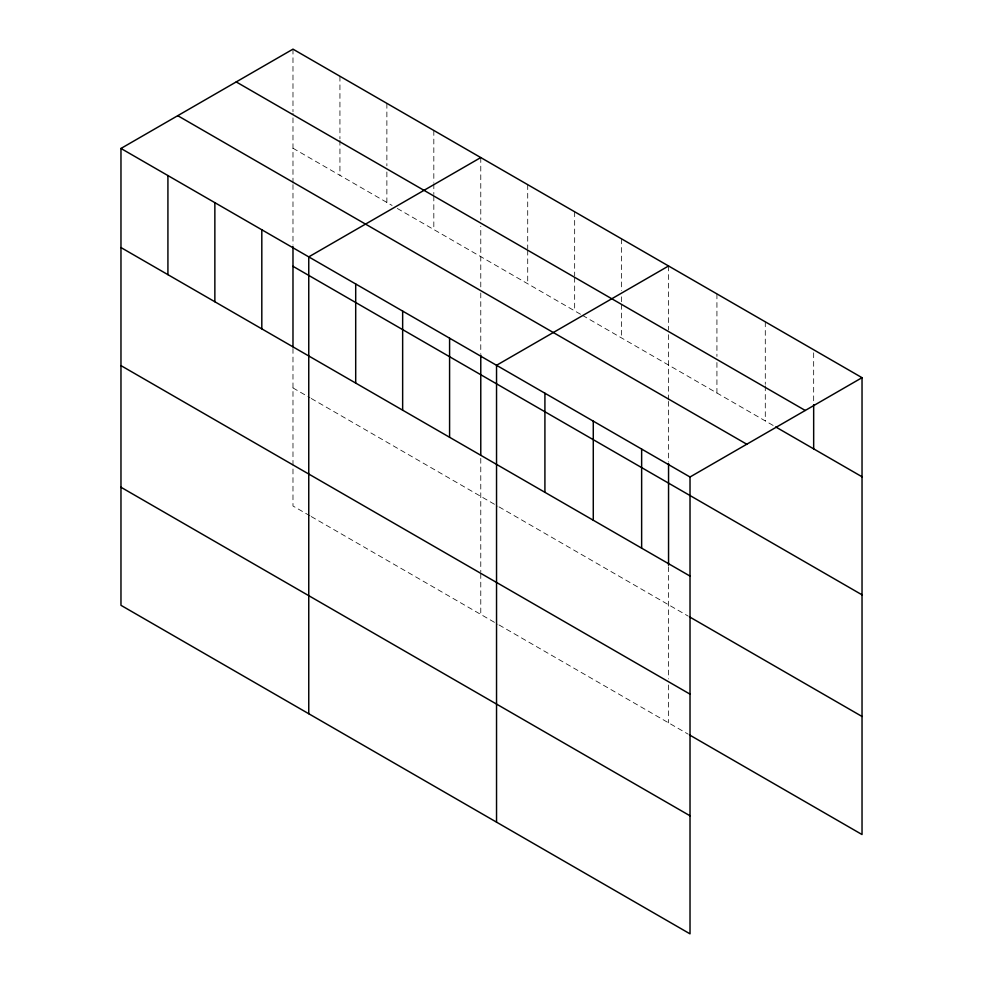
<?xml version="1.0" encoding="UTF-8"?>
<svg xmlns="http://www.w3.org/2000/svg" width="983" height="983" viewBox="0 0 983 983"><rect width="100%" height="100%" fill="white"/><g stroke="black" fill="none" stroke-linecap="round" stroke-linejoin="round"><path stroke-width="0.74" stroke-dasharray="4.92 3.69" d="M292.983 184.571L292.983 245.111M292.983 183.059L292.983 113.18M480.773 292.983L480.773 353.524M480.773 286.925L480.773 226.164M668.551 401.396L668.551 461.949M668.551 399.884L668.551 331.541M292.983 148.236L392.094 205.459M397.304 208.47L581.186 314.634M582.489 315.383L774.444 426.204M292.983 387.941L309.94 397.734M311.242 398.484L497.717 506.147M499.032 506.896L688.161 616.095M309.94 515.792L292.983 505.999L292.983 348.412M311.242 516.542L497.717 624.205M499.032 624.955L688.161 734.154M813.666 352.811L813.666 403.116M765.29 321.834L765.29 384.341M765.29 385.864L765.29 420.921M716.926 293.905L716.926 356.411M716.926 362.506L716.926 393.003M668.551 265.988L668.551 330.005M668.551 566.761L668.551 678.946M668.551 684.991L668.551 722.837M621.612 238.881L621.612 290.71M621.612 296.805L621.612 302.911M621.612 304.435L621.612 337.968M574.662 211.775L574.662 275.805M574.662 277.329L574.662 310.861M527.711 184.669L527.711 248.699M527.711 250.223L527.711 283.755M480.773 157.563L480.773 220.069M480.773 458.348L480.773 572.032M480.773 573.556L480.773 614.424M433.822 130.469L433.822 182.297M433.822 183.821L433.822 194.487M433.822 196.01L433.822 229.555M386.872 103.362L386.872 165.857M386.872 171.964L386.872 202.449M339.934 76.256L339.934 138.763M339.934 140.286L339.934 175.343M292.983 49.15L292.983 111.657"/><path stroke-width="1.47" d="M120.97 148.458L690.017 477.001L690.017 933.85L120.97 605.319L120.97 148.458L292.983 49.15L862.03 377.681L862.03 834.542L689.476 734.915M480.773 157.563L308.76 256.882L308.76 713.732M668.551 265.988L496.538 365.295L496.538 822.144M690.017 477.001L862.03 377.681M236.215 81.921L805.261 410.464M775.747 426.966L862.03 476.78M177.739 115.687L746.785 444.23M292.983 266.307L862.03 594.838M120.97 247.556L690.017 576.087M689.476 616.845L862.03 716.472M120.97 365.615L690.017 694.145M120.97 487.249L690.017 815.792M813.666 404.64L813.666 448.85M668.551 463.46L668.551 565.237M641.641 449.071L641.641 548.158M593.277 421.142L593.277 520.24M544.914 393.225L544.914 492.311M480.773 355.047L480.773 455.301M449.587 338.189L449.587 437.288M402.649 311.083L402.649 410.181M355.699 283.989L355.699 383.075M292.983 246.622L292.983 346.888M261.81 229.776L261.81 328.863M214.859 202.67L214.859 301.756M167.921 175.564L167.921 274.662"/></g></svg>
